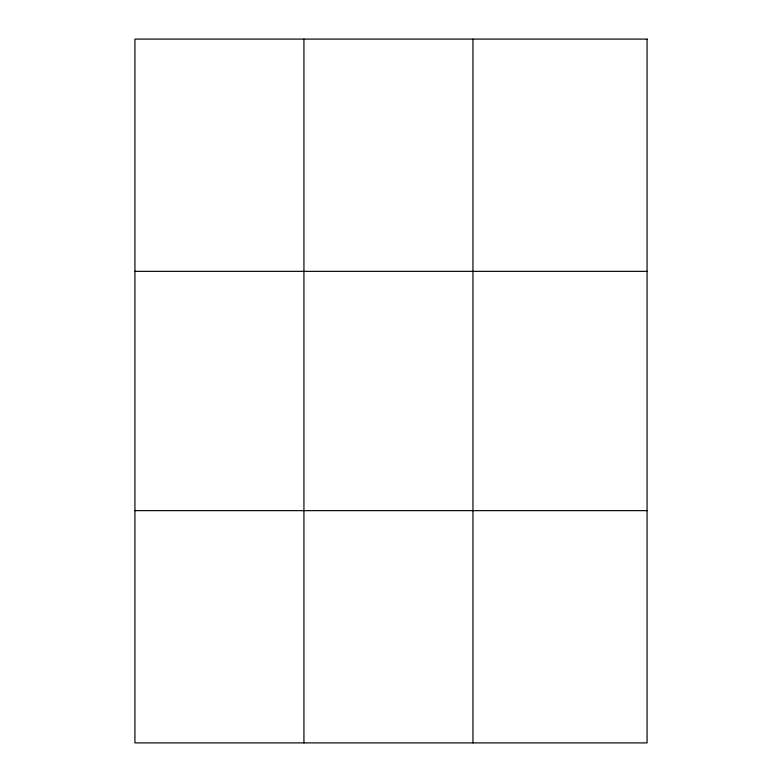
<?xml version="1.0" encoding="UTF-8"?>
<svg xmlns="http://www.w3.org/2000/svg" width="782" height="782" viewBox="0 0 782 782"><rect width="100%" height="100%" fill="white"/><g stroke="black" fill="none" stroke-linecap="round" stroke-linejoin="round"><path stroke-width="1.17" d="M303.934 39.1L303.934 742.9M472.944 39.1L472.944 742.9M134.934 271.354L647.066 271.354M134.934 510.646L647.066 510.646M647.066 39.1L647.066 742.9L134.934 742.9L134.934 39.1L647.066 39.1"/></g></svg>
